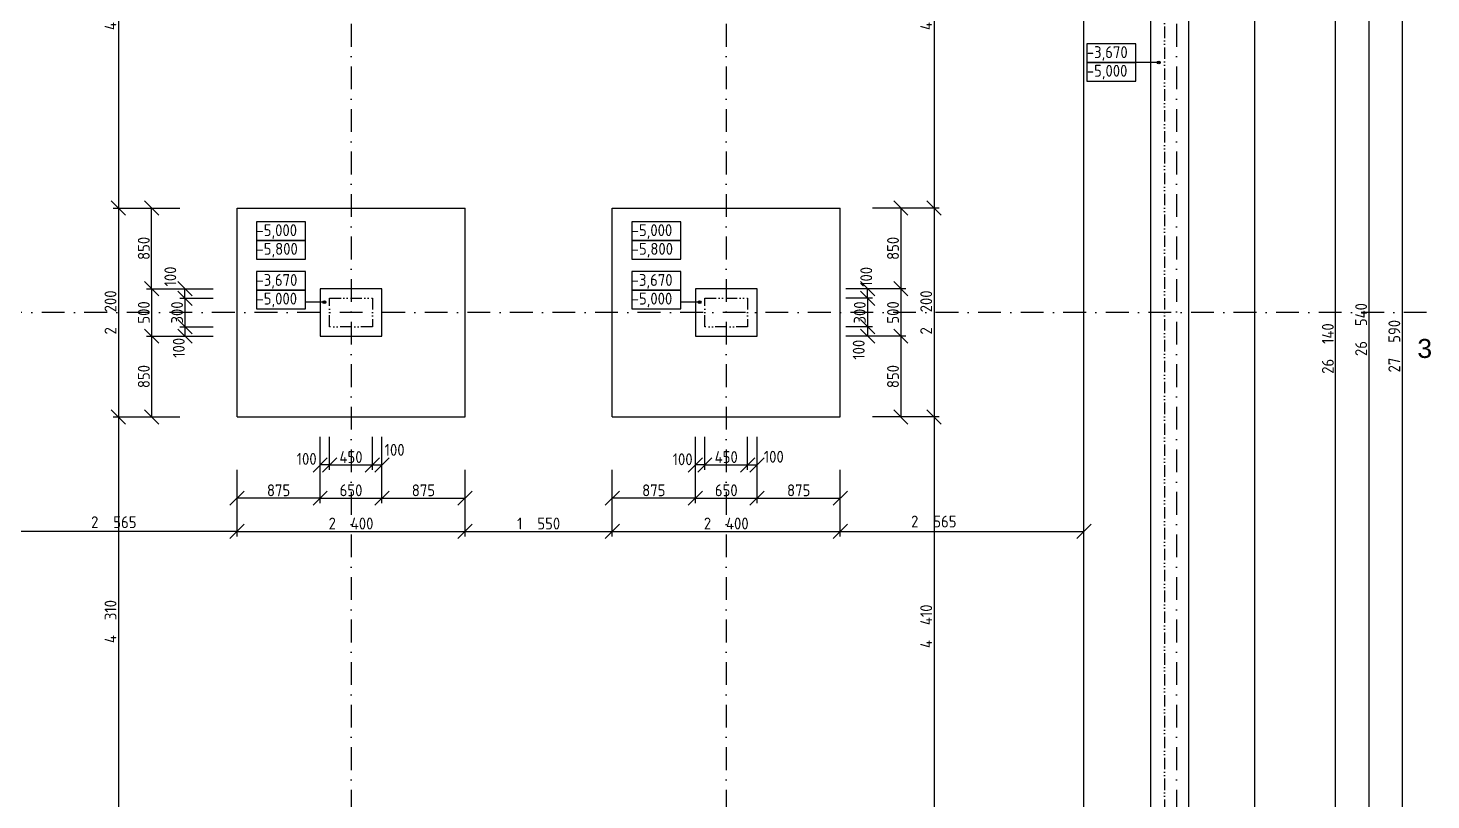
# Model space of a CAD drawing. Extents: x 4511820 to 5180432, y -1526536 to -944957.
# Drawn here: x 5028706 to 5043474, y -1490952 to -1482823 of the extents above; entities that cross this region are included whole.
import ezdxf

# ---------------------------------------------------------------- set-up
doc = ezdxf.new("R2010")
doc.units = 0
doc.header["$MEASUREMENT"] = 0
doc.linetypes.add('ACAD_ISO12W100', pattern=[22, 12, -3, 0.5, -3, 0.5, -3])
doc.linetypes.add('BODKOCIARKOVANA_3', pattern=[5.6, 3, -1.3, 0, -1.3])
doc.layers.get('0').update_dxf_attribs({"linetype": 'CONTINUOUS'})
doc.layers.get('Defpoints').update_dxf_attribs({"color": 61, "linetype": 'CONTINUOUS'})
for name, color, linetype in [('KÓTY', 4, 'CONTINUOUS'), ('MÚRY', 1, 'CONTINUOUS'), ('osi', 253, 'CONTINUOUS'), ('TENKÁ', 7, 'CONTINUOUS')]:
    doc.layers.add(name, color=color, linetype=linetype)
doc.styles.add('styl1', font='arial.ttf')
doc.styles.add('STYLE1', font='isocp.shx')
doc.dimstyles.new('STANDARD-50', dxfattribs={"dimtxt": 125, "dimasz": 150, "dimexe": 10, "dimexo": 200, "dimgap": 20, "dimtad": 1, "dimdsep": 46, "dimlunit": 6, "dimtxsty": 'STYLE1', "dimblk1": 'OBLIQUE', "dimblk2": 'OBLIQUE', "dimsah": 1, "dimcen": 2.5, "dimse1": 1, "dimse2": 1, "dimadec": 0, "dimazin": 0, "dimtfac": 1, "dimtmove": 1, "dimatfit": 3, "dimldrblk": 'OBLIQUE', "dimfxl": 1, "dimtolj": 1, "dimtzin": 0, "dimarcsym": 0})

# ---------------------------------------------------------------- blocks, each defined once
blk = doc.blocks.new('_OBLIQUE')
at = {"color": 0, "linetype": 'ByBlock'}
blk.add_line((-0.5, -0.5), (0.5, 0.5), dxfattribs=at)
blk = doc.blocks.new('*D43153')
at = {"layer": 'Defpoints', "color": 0}
for p in [(5034856, -1486759), (5037256, -1486759), (5037256, -1488124)]:
    blk.add_point(p, dxfattribs=at)
at = {"layer": 'KÓTY', "color": 0, "lineweight": -2}
blk.add_line((5034856, -1488124), (5037256, -1488124), dxfattribs=at)
at = {"layer": 'KÓTY', "color": 0, "linetype": 'ByBlock', "lineweight": -2, "xscale": 150, "yscale": 150, "zscale": 150, "rotation": 180}
blk.add_blockref('_OBLIQUE', (5034856, -1488124), dxfattribs=at)
at = {"layer": 'KÓTY', "color": 0, "linetype": 'ByBlock', "lineweight": -2, "xscale": 150, "yscale": 150, "zscale": 150}
blk.add_blockref('_OBLIQUE', (5037256, -1488124), dxfattribs=at)
at = {"layer": 'KÓTY', "color": 0, "insert": (5036056, -1488041), "char_height": 125, "attachment_point": 5, "style": 'STYLE1'}
blk.add_mtext('\\A1;2ﾠ400', dxfattribs=at)
blk = doc.blocks.new('*D43154')
at = {"layer": 'Defpoints', "color": 0}
for p in [(5034856, -1485909), (5035731, -1485909), (5034856, -1487773.5)]:
    blk.add_point(p, dxfattribs=at)
at = {"layer": 'KÓTY', "color": 0, "lineweight": -2}
blk.add_line((5035731, -1487773.5), (5034856, -1487773.5), dxfattribs=at)
at = {"layer": 'KÓTY', "color": 0, "linetype": 'ByBlock', "lineweight": -2, "xscale": 150, "yscale": 150, "zscale": 150, "rotation": 180}
blk.add_blockref('_OBLIQUE', (5034856, -1487773.5), dxfattribs=at)
at = {"layer": 'KÓTY', "color": 0, "linetype": 'ByBlock', "lineweight": -2, "xscale": 150, "yscale": 150, "zscale": 150}
blk.add_blockref('_OBLIQUE', (5035731, -1487773.5), dxfattribs=at)
at = {"layer": 'KÓTY', "color": 0, "insert": (5035293.5, -1487691), "char_height": 125, "attachment_point": 5, "style": 'STYLE1'}
blk.add_mtext('\\A1;875', dxfattribs=at)
blk = doc.blocks.new('*D43155')
at = {"layer": 'Defpoints', "color": 0}
for p in [(5035831, -1485809), (5036281, -1485809), (5036281, -1487423.5)]:
    blk.add_point(p, dxfattribs=at)
at = {"layer": 'KÓTY', "color": 0, "lineweight": -2}
blk.add_line((5035831, -1487423.5), (5036281, -1487423.5), dxfattribs=at)
at = {"layer": 'KÓTY', "color": 0, "linetype": 'ByBlock', "lineweight": -2, "xscale": 150, "yscale": 150, "zscale": 150, "rotation": 180}
blk.add_blockref('_OBLIQUE', (5035831, -1487423.5), dxfattribs=at)
at = {"layer": 'KÓTY', "color": 0, "linetype": 'ByBlock', "lineweight": -2, "xscale": 150, "yscale": 150, "zscale": 150}
blk.add_blockref('_OBLIQUE', (5036281, -1487423.5), dxfattribs=at)
at = {"layer": 'KÓTY', "color": 0, "insert": (5036056, -1487341), "char_height": 125, "attachment_point": 5, "style": 'STYLE1'}
blk.add_mtext('\\A1;450', dxfattribs=at)
blk = doc.blocks.new('*D43156')
at = {"layer": 'Defpoints', "color": 0}
for p in [(5035731, -1485909), (5036381, -1485909), (5036381, -1487773.5)]:
    blk.add_point(p, dxfattribs=at)
at = {"layer": 'KÓTY', "color": 0, "lineweight": -2}
blk.add_line((5035731, -1487773.5), (5036381, -1487773.5), dxfattribs=at)
at = {"layer": 'KÓTY', "color": 0, "linetype": 'ByBlock', "lineweight": -2, "xscale": 150, "yscale": 150, "zscale": 150, "rotation": 180}
blk.add_blockref('_OBLIQUE', (5035731, -1487773.5), dxfattribs=at)
at = {"layer": 'KÓTY', "color": 0, "linetype": 'ByBlock', "lineweight": -2, "xscale": 150, "yscale": 150, "zscale": 150}
blk.add_blockref('_OBLIQUE', (5036381, -1487773.5), dxfattribs=at)
at = {"layer": 'KÓTY', "color": 0, "insert": (5036056, -1487691), "char_height": 125, "attachment_point": 5, "style": 'STYLE1'}
blk.add_mtext('\\A1;650', dxfattribs=at)
blk = doc.blocks.new('*D43157')
at = {"layer": 'Defpoints', "color": 0}
for p in [(5036381, -1485909), (5037256, -1485909), (5037256, -1487773.5)]:
    blk.add_point(p, dxfattribs=at)
at = {"layer": 'KÓTY', "color": 0, "lineweight": -2}
blk.add_line((5036381, -1487773.5), (5037256, -1487773.5), dxfattribs=at)
at = {"layer": 'KÓTY', "color": 0, "linetype": 'ByBlock', "lineweight": -2, "xscale": 150, "yscale": 150, "zscale": 150, "rotation": 180}
blk.add_blockref('_OBLIQUE', (5036381, -1487773.5), dxfattribs=at)
at = {"layer": 'KÓTY', "color": 0, "linetype": 'ByBlock', "lineweight": -2, "xscale": 150, "yscale": 150, "zscale": 150}
blk.add_blockref('_OBLIQUE', (5037256, -1487773.5), dxfattribs=at)
at = {"layer": 'KÓTY', "color": 0, "insert": (5036818.5, -1487691), "char_height": 125, "attachment_point": 5, "style": 'STYLE1'}
blk.add_mtext('\\A1;875', dxfattribs=at)
blk = doc.blocks.new('*D43158')
at = {"layer": 'Defpoints', "color": 0}
for p in [(5036281, -1485809), (5036381, -1485809), (5036381, -1487423.5)]:
    blk.add_point(p, dxfattribs=at)
at = {"layer": 'KÓTY', "color": 0, "lineweight": -2}
blk.add_line((5036281, -1487423.5), (5036381, -1487423.5), dxfattribs=at)
at = {"layer": 'KÓTY', "color": 0, "linetype": 'ByBlock', "lineweight": -2, "xscale": 150, "yscale": 150, "zscale": 150, "rotation": 180}
blk.add_blockref('_OBLIQUE', (5036281, -1487423.5), dxfattribs=at)
at = {"layer": 'KÓTY', "color": 0, "linetype": 'ByBlock', "lineweight": -2, "xscale": 150, "yscale": 150, "zscale": 150}
blk.add_blockref('_OBLIQUE', (5036381, -1487423.5), dxfattribs=at)
at = {"layer": 'KÓTY', "color": 0, "insert": (5036556.5, -1487337.5), "char_height": 125, "attachment_point": 5, "style": 'STYLE1'}
blk.add_mtext('\\A1;100', dxfattribs=at)
blk = doc.blocks.new('*D43159')
at = {"layer": 'Defpoints', "color": 0}
for p in [(5035731, -1485809), (5035831, -1485809), (5035731, -1487423.5)]:
    blk.add_point(p, dxfattribs=at)
at = {"layer": 'KÓTY', "color": 0, "lineweight": -2}
blk.add_line((5035831, -1487423.5), (5035731, -1487423.5), dxfattribs=at)
at = {"layer": 'KÓTY', "color": 0, "linetype": 'ByBlock', "lineweight": -2, "xscale": 150, "yscale": 150, "zscale": 150, "rotation": 180}
blk.add_blockref('_OBLIQUE', (5035731, -1487423.5), dxfattribs=at)
at = {"layer": 'KÓTY', "color": 0, "linetype": 'ByBlock', "lineweight": -2, "xscale": 150, "yscale": 150, "zscale": 150}
blk.add_blockref('_OBLIQUE', (5035831, -1487423.5), dxfattribs=at)
at = {"layer": 'KÓTY', "color": 0, "insert": (5035597, -1487364.5), "char_height": 125, "attachment_point": 5, "style": 'STYLE1'}
blk.add_mtext('\\A1;100', dxfattribs=at)
blk = doc.blocks.new('*D43160')
at = {"layer": 'Defpoints', "color": 0}
for p in [(5031881, -1485809), (5032331, -1485809), (5032331, -1487423.5)]:
    blk.add_point(p, dxfattribs=at)
at = {"layer": 'KÓTY', "color": 0, "lineweight": -2}
blk.add_line((5031881, -1487423.5), (5032331, -1487423.5), dxfattribs=at)
at = {"layer": 'KÓTY', "color": 0, "linetype": 'ByBlock', "lineweight": -2, "xscale": 150, "yscale": 150, "zscale": 150, "rotation": 180}
blk.add_blockref('_OBLIQUE', (5031881, -1487423.5), dxfattribs=at)
at = {"layer": 'KÓTY', "color": 0, "linetype": 'ByBlock', "lineweight": -2, "xscale": 150, "yscale": 150, "zscale": 150}
blk.add_blockref('_OBLIQUE', (5032331, -1487423.5), dxfattribs=at)
at = {"layer": 'KÓTY', "color": 0, "insert": (5032106, -1487341), "char_height": 125, "attachment_point": 5, "style": 'STYLE1'}
blk.add_mtext('\\A1;450', dxfattribs=at)
blk = doc.blocks.new('*D43161')
at = {"layer": 'Defpoints', "color": 0}
for p in [(5031781, -1485909), (5032431, -1485909), (5032431, -1487773.5)]:
    blk.add_point(p, dxfattribs=at)
at = {"layer": 'KÓTY', "color": 0, "lineweight": -2}
blk.add_line((5031781, -1487773.5), (5032431, -1487773.5), dxfattribs=at)
at = {"layer": 'KÓTY', "color": 0, "linetype": 'ByBlock', "lineweight": -2, "xscale": 150, "yscale": 150, "zscale": 150, "rotation": 180}
blk.add_blockref('_OBLIQUE', (5031781, -1487773.5), dxfattribs=at)
at = {"layer": 'KÓTY', "color": 0, "linetype": 'ByBlock', "lineweight": -2, "xscale": 150, "yscale": 150, "zscale": 150}
blk.add_blockref('_OBLIQUE', (5032431, -1487773.5), dxfattribs=at)
at = {"layer": 'KÓTY', "color": 0, "insert": (5032106, -1487691), "char_height": 125, "attachment_point": 5, "style": 'STYLE1'}
blk.add_mtext('\\A1;650', dxfattribs=at)
blk = doc.blocks.new('*D43162')
at = {"layer": 'Defpoints', "color": 0}
for p in [(5032331, -1485809), (5032431, -1485809), (5032431, -1487423.5)]:
    blk.add_point(p, dxfattribs=at)
at = {"layer": 'KÓTY', "color": 0, "lineweight": -2}
blk.add_line((5032331, -1487423.5), (5032431, -1487423.5), dxfattribs=at)
at = {"layer": 'KÓTY', "color": 0, "linetype": 'ByBlock', "lineweight": -2, "xscale": 150, "yscale": 150, "zscale": 150, "rotation": 180}
blk.add_blockref('_OBLIQUE', (5032331, -1487423.5), dxfattribs=at)
at = {"layer": 'KÓTY', "color": 0, "linetype": 'ByBlock', "lineweight": -2, "xscale": 150, "yscale": 150, "zscale": 150}
blk.add_blockref('_OBLIQUE', (5032431, -1487423.5), dxfattribs=at)
at = {"layer": 'KÓTY', "color": 0, "insert": (5032565, -1487265.5), "char_height": 125, "attachment_point": 5, "style": 'STYLE1'}
blk.add_mtext('\\A1;100', dxfattribs=at)
blk = doc.blocks.new('*D43163')
at = {"layer": 'Defpoints', "color": 0}
for p in [(5031781, -1485809), (5031881, -1485809), (5031781, -1487423.5)]:
    blk.add_point(p, dxfattribs=at)
at = {"layer": 'KÓTY', "color": 0, "lineweight": -2}
blk.add_line((5031881, -1487423.5), (5031781, -1487423.5), dxfattribs=at)
at = {"layer": 'KÓTY', "color": 0, "linetype": 'ByBlock', "lineweight": -2, "xscale": 150, "yscale": 150, "zscale": 150, "rotation": 180}
blk.add_blockref('_OBLIQUE', (5031781, -1487423.5), dxfattribs=at)
at = {"layer": 'KÓTY', "color": 0, "linetype": 'ByBlock', "lineweight": -2, "xscale": 150, "yscale": 150, "zscale": 150}
blk.add_blockref('_OBLIQUE', (5031881, -1487423.5), dxfattribs=at)
at = {"layer": 'KÓTY', "color": 0, "insert": (5031639, -1487360.5), "char_height": 125, "attachment_point": 5, "style": 'STYLE1'}
blk.add_mtext('\\A1;100', dxfattribs=at)
blk = doc.blocks.new('*D43164')
at = {"layer": 'Defpoints', "color": 0}
for p in [(5034856, -1486652), (5033306, -1486759), (5034856, -1488124)]:
    blk.add_point(p, dxfattribs=at)
at = {"layer": 'KÓTY', "color": 0, "lineweight": -2}
blk.add_line((5033306, -1488124), (5034856, -1488124), dxfattribs=at)
at = {"layer": 'KÓTY', "color": 0, "linetype": 'ByBlock', "lineweight": -2, "xscale": 150, "yscale": 150, "zscale": 150, "rotation": 180}
blk.add_blockref('_OBLIQUE', (5033306, -1488124), dxfattribs=at)
at = {"layer": 'KÓTY', "color": 0, "linetype": 'ByBlock', "lineweight": -2, "xscale": 150, "yscale": 150, "zscale": 150}
blk.add_blockref('_OBLIQUE', (5034856, -1488124), dxfattribs=at)
at = {"layer": 'KÓTY', "color": 0, "insert": (5034081, -1488041), "char_height": 125, "attachment_point": 5, "style": 'STYLE1'}
blk.add_mtext('\\A1;1ﾠ550', dxfattribs=at)
blk = doc.blocks.new('*D43165')
at = {"layer": 'Defpoints', "color": 0}
for p in [(5037256, -1486659), (5039821, -1486659), (5039821, -1488124)]:
    blk.add_point(p, dxfattribs=at)
at = {"layer": 'KÓTY', "color": 0, "lineweight": -2}
blk.add_line((5037256, -1488124), (5039821, -1488124), dxfattribs=at)
at = {"layer": 'KÓTY', "color": 0, "linetype": 'ByBlock', "lineweight": -2, "xscale": 150, "yscale": 150, "zscale": 150, "rotation": 180}
blk.add_blockref('_OBLIQUE', (5037256, -1488124), dxfattribs=at)
at = {"layer": 'KÓTY', "color": 0, "linetype": 'ByBlock', "lineweight": -2, "xscale": 150, "yscale": 150, "zscale": 150}
blk.add_blockref('_OBLIQUE', (5039821, -1488124), dxfattribs=at)
at = {"layer": 'KÓTY', "color": 0, "insert": (5038241, -1488020), "char_height": 125, "attachment_point": 5, "style": 'STYLE1'}
blk.add_mtext('\\A1;2ﾠ565', dxfattribs=at)
blk = doc.blocks.new('*D43166')
at = {"layer": 'Defpoints', "color": 0}
for p in [(5028341, -1486759), (5030906, -1486759), (5028341, -1488124)]:
    blk.add_point(p, dxfattribs=at)
at = {"layer": 'KÓTY', "color": 0, "lineweight": -2}
blk.add_line((5030906, -1488124), (5028341, -1488124), dxfattribs=at)
at = {"layer": 'KÓTY', "color": 0, "linetype": 'ByBlock', "lineweight": -2, "xscale": 150, "yscale": 150, "zscale": 150, "rotation": 180}
blk.add_blockref('_OBLIQUE', (5028341, -1488124), dxfattribs=at)
at = {"layer": 'KÓTY', "color": 0, "linetype": 'ByBlock', "lineweight": -2, "xscale": 150, "yscale": 150, "zscale": 150}
blk.add_blockref('_OBLIQUE', (5030906, -1488124), dxfattribs=at)
at = {"layer": 'KÓTY', "color": 0, "insert": (5029609, -1488027), "char_height": 125, "attachment_point": 5, "style": 'STYLE1'}
blk.add_mtext('\\A1;2ﾠ565', dxfattribs=at)
blk = doc.blocks.new('*D43167')
at = {"layer": 'Defpoints', "color": 0}
for p in [(5030906, -1486759), (5033306, -1486759), (5033306, -1488124)]:
    blk.add_point(p, dxfattribs=at)
at = {"layer": 'KÓTY', "color": 0, "lineweight": -2}
blk.add_line((5030906, -1488124), (5033306, -1488124), dxfattribs=at)
at = {"layer": 'KÓTY', "color": 0, "linetype": 'ByBlock', "lineweight": -2, "xscale": 150, "yscale": 150, "zscale": 150, "rotation": 180}
blk.add_blockref('_OBLIQUE', (5030906, -1488124), dxfattribs=at)
at = {"layer": 'KÓTY', "color": 0, "linetype": 'ByBlock', "lineweight": -2, "xscale": 150, "yscale": 150, "zscale": 150}
blk.add_blockref('_OBLIQUE', (5033306, -1488124), dxfattribs=at)
at = {"layer": 'KÓTY', "color": 0, "insert": (5032106, -1488041), "char_height": 125, "attachment_point": 5, "style": 'STYLE1'}
blk.add_mtext('\\A1;2ﾠ400', dxfattribs=at)
blk = doc.blocks.new('*D43168')
at = {"layer": 'Defpoints', "color": 0}
for p in [(5030906, -1485809), (5031781, -1485809), (5030906, -1487773.5)]:
    blk.add_point(p, dxfattribs=at)
at = {"layer": 'KÓTY', "color": 0, "lineweight": -2}
blk.add_line((5031781, -1487773.5), (5030906, -1487773.5), dxfattribs=at)
at = {"layer": 'KÓTY', "color": 0, "linetype": 'ByBlock', "lineweight": -2, "xscale": 150, "yscale": 150, "zscale": 150, "rotation": 180}
blk.add_blockref('_OBLIQUE', (5030906, -1487773.5), dxfattribs=at)
at = {"layer": 'KÓTY', "color": 0, "linetype": 'ByBlock', "lineweight": -2, "xscale": 150, "yscale": 150, "zscale": 150}
blk.add_blockref('_OBLIQUE', (5031781, -1487773.5), dxfattribs=at)
at = {"layer": 'KÓTY', "color": 0, "insert": (5031343.5, -1487691), "char_height": 125, "attachment_point": 5, "style": 'STYLE1'}
blk.add_mtext('\\A1;875', dxfattribs=at)
blk = doc.blocks.new('*D43169')
at = {"layer": 'Defpoints', "color": 0}
for p in [(5032431, -1485809), (5033306, -1485809), (5033306, -1487773.5)]:
    blk.add_point(p, dxfattribs=at)
at = {"layer": 'KÓTY', "color": 0, "lineweight": -2}
blk.add_line((5032431, -1487773.5), (5033306, -1487773.5), dxfattribs=at)
at = {"layer": 'KÓTY', "color": 0, "linetype": 'ByBlock', "lineweight": -2, "xscale": 150, "yscale": 150, "zscale": 150, "rotation": 180}
blk.add_blockref('_OBLIQUE', (5032431, -1487773.5), dxfattribs=at)
at = {"layer": 'KÓTY', "color": 0, "linetype": 'ByBlock', "lineweight": -2, "xscale": 150, "yscale": 150, "zscale": 150}
blk.add_blockref('_OBLIQUE', (5033306, -1487773.5), dxfattribs=at)
at = {"layer": 'KÓTY', "color": 0, "insert": (5032868.5, -1487691), "char_height": 125, "attachment_point": 5, "style": 'STYLE1'}
blk.add_mtext('\\A1;875', dxfattribs=at)
blk = doc.blocks.new('*D43420')
at = {"layer": 'Defpoints', "color": 0}
for p in [(5037256, -1484718), (5037256, -1486918), (5038244, -1486918)]:
    blk.add_point(p, dxfattribs=at)
at = {"layer": 'KÓTY', "color": 0, "lineweight": -2}
blk.add_line((5038244, -1484718), (5038244, -1486918), dxfattribs=at)
at = {"layer": 'KÓTY', "color": 0, "linetype": 'ByBlock', "lineweight": -2, "xscale": 150, "yscale": 150, "zscale": 150}
for p, rotation in [((5038244, -1484718), 90), ((5038244, -1486918), 270)]:
    blk.add_blockref('_OBLIQUE', p, dxfattribs=dict(at, rotation=rotation))
at = {"layer": 'KÓTY', "color": 0, "insert": (5038161, -1485818), "char_height": 125, "attachment_point": 5, "rotation": 90, "style": 'STYLE1'}
blk.add_mtext('\\A1;2ﾠ200', dxfattribs=at)
blk = doc.blocks.new('*D43421')
at = {"layer": 'Defpoints', "color": 0}
for p in [(5037256, -1480498), (5037256, -1484718), (5038244, -1484718)]:
    blk.add_point(p, dxfattribs=at)
at = {"layer": 'KÓTY', "color": 0, "lineweight": -2}
blk.add_line((5038244, -1480498), (5038244, -1484718), dxfattribs=at)
at = {"layer": 'KÓTY', "color": 0, "linetype": 'ByBlock', "lineweight": -2, "xscale": 150, "yscale": 150, "zscale": 150}
for p, rotation in [((5038244, -1480498), 90), ((5038244, -1484718), 270)]:
    blk.add_blockref('_OBLIQUE', p, dxfattribs=dict(at, rotation=rotation))
at = {"layer": 'KÓTY', "color": 0, "insert": (5038161, -1482608), "char_height": 125, "attachment_point": 5, "rotation": 90, "style": 'STYLE1'}
blk.add_mtext('\\A1;4ﾠ220', dxfattribs=at)
blk = doc.blocks.new('*D43422')
at = {"layer": 'Defpoints', "color": 0}
for p in [(5037256, -1486918), (5037256, -1491328), (5038244, -1491328)]:
    blk.add_point(p, dxfattribs=at)
at = {"layer": 'KÓTY', "color": 0, "lineweight": -2}
blk.add_line((5038244, -1486918), (5038244, -1491328), dxfattribs=at)
at = {"layer": 'KÓTY', "color": 0, "linetype": 'ByBlock', "lineweight": -2, "xscale": 150, "yscale": 150, "zscale": 150}
for p, rotation in [((5038244, -1486918), 90), ((5038244, -1491328), 270)]:
    blk.add_blockref('_OBLIQUE', p, dxfattribs=dict(at, rotation=rotation))
at = {"layer": 'KÓTY', "color": 0, "insert": (5038161, -1489123), "char_height": 125, "attachment_point": 5, "rotation": 90, "style": 'STYLE1'}
blk.add_mtext('\\A1;4ﾠ410', dxfattribs=at)
blk = doc.blocks.new('*D43425')
at = {"layer": 'Defpoints', "color": 0}
for p in [(5036120, -1485568), (5036120, -1486068), (5037894, -1486068)]:
    blk.add_point(p, dxfattribs=at)
at = {"layer": 'KÓTY', "color": 0, "lineweight": -2}
blk.add_line((5037894, -1485568), (5037894, -1486068), dxfattribs=at)
at = {"layer": 'KÓTY', "color": 0, "linetype": 'ByBlock', "lineweight": -2, "xscale": 150, "yscale": 150, "zscale": 150}
for p, rotation in [((5037894, -1485568), 90), ((5037894, -1486068), 270)]:
    blk.add_blockref('_OBLIQUE', p, dxfattribs=dict(at, rotation=rotation))
at = {"layer": 'KÓTY', "color": 0, "insert": (5037811.5, -1485818), "char_height": 125, "attachment_point": 5, "rotation": 90, "style": 'STYLE1'}
blk.add_mtext('\\A1;500', dxfattribs=at)
blk = doc.blocks.new('*D43426')
at = {"layer": 'Defpoints', "color": 0}
for p in [(5036020, -1485668), (5036020, -1485968), (5037544, -1485968)]:
    blk.add_point(p, dxfattribs=at)
at = {"layer": 'KÓTY', "color": 0, "lineweight": -2}
blk.add_line((5037544, -1485668), (5037544, -1485968), dxfattribs=at)
at = {"layer": 'KÓTY', "color": 0, "linetype": 'ByBlock', "lineweight": -2, "xscale": 150, "yscale": 150, "zscale": 150}
for p, rotation in [((5037544, -1485668), 90), ((5037544, -1485968), 270)]:
    blk.add_blockref('_OBLIQUE', p, dxfattribs=dict(at, rotation=rotation))
at = {"layer": 'KÓTY', "color": 0, "insert": (5037461.5, -1485818), "char_height": 125, "attachment_point": 5, "rotation": 90, "style": 'STYLE1'}
blk.add_mtext('\\A1;300', dxfattribs=at)
blk = doc.blocks.new('*D43427')
at = {"layer": 'Defpoints', "color": 0}
for p in [(5036020, -1485568), (5036020, -1485668), (5037544, -1485568)]:
    blk.add_point(p, dxfattribs=at)
at = {"layer": 'KÓTY', "color": 0, "lineweight": -2}
blk.add_line((5037544, -1485668), (5037544, -1485568), dxfattribs=at)
at = {"layer": 'KÓTY', "color": 0, "linetype": 'ByBlock', "lineweight": -2, "xscale": 150, "yscale": 150, "zscale": 150}
for p, rotation in [((5037544, -1485568), 90), ((5037544, -1485668), 270)]:
    blk.add_blockref('_OBLIQUE', p, dxfattribs=dict(at, rotation=rotation))
at = {"layer": 'KÓTY', "color": 0, "insert": (5037529.5, -1485443), "char_height": 125, "attachment_point": 5, "rotation": 90, "style": 'STYLE1'}
blk.add_mtext('\\A1;100', dxfattribs=at)
blk = doc.blocks.new('*D43428')
at = {"layer": 'Defpoints', "color": 0}
for p in [(5036020, -1485968), (5036020, -1486068), (5037544, -1486068)]:
    blk.add_point(p, dxfattribs=at)
at = {"layer": 'KÓTY', "color": 0, "lineweight": -2}
blk.add_line((5037544, -1485968), (5037544, -1486068), dxfattribs=at)
at = {"layer": 'KÓTY', "color": 0, "linetype": 'ByBlock', "lineweight": -2, "xscale": 150, "yscale": 150, "zscale": 150}
for p, rotation in [((5037544, -1485968), 90), ((5037544, -1486068), 270)]:
    blk.add_blockref('_OBLIQUE', p, dxfattribs=dict(at, rotation=rotation))
at = {"layer": 'KÓTY', "color": 0, "insert": (5037450.5, -1486210.5), "char_height": 125, "attachment_point": 5, "rotation": 90, "style": 'STYLE1'}
blk.add_mtext('\\A1;100', dxfattribs=at)
blk = doc.blocks.new('*D43429')
at = {"layer": 'Defpoints', "color": 0}
for p in [(5036995, -1484718), (5036120, -1485568), (5037894, -1485568)]:
    blk.add_point(p, dxfattribs=at)
at = {"layer": 'KÓTY', "color": 0, "lineweight": -2}
blk.add_line((5037894, -1484718), (5037894, -1485568), dxfattribs=at)
at = {"layer": 'KÓTY', "color": 0, "linetype": 'ByBlock', "lineweight": -2, "xscale": 150, "yscale": 150, "zscale": 150}
for p, rotation in [((5037894, -1484718), 90), ((5037894, -1485568), 270)]:
    blk.add_blockref('_OBLIQUE', p, dxfattribs=dict(at, rotation=rotation))
at = {"layer": 'KÓTY', "color": 0, "insert": (5037811.5, -1485143), "char_height": 125, "attachment_point": 5, "rotation": 90, "style": 'STYLE1'}
blk.add_mtext('\\A1;850', dxfattribs=at)
blk = doc.blocks.new('*D43430')
at = {"layer": 'Defpoints', "color": 0}
for p in [(5036995, -1486068), (5036120, -1486918), (5037894, -1486918)]:
    blk.add_point(p, dxfattribs=at)
at = {"layer": 'KÓTY', "color": 0, "lineweight": -2}
blk.add_line((5037894, -1486068), (5037894, -1486918), dxfattribs=at)
at = {"layer": 'KÓTY', "color": 0, "linetype": 'ByBlock', "lineweight": -2, "xscale": 150, "yscale": 150, "zscale": 150}
for p, rotation in [((5037894, -1486068), 90), ((5037894, -1486918), 270)]:
    blk.add_blockref('_OBLIQUE', p, dxfattribs=dict(at, rotation=rotation))
at = {"layer": 'KÓTY', "color": 0, "insert": (5037811.5, -1486493), "char_height": 125, "attachment_point": 5, "rotation": 90, "style": 'STYLE1'}
blk.add_mtext('\\A1;850', dxfattribs=at)
blk = doc.blocks.new('*D43437')
at = {"layer": 'Defpoints', "color": 0}
for p in [(5030906, -1480498), (5029657, -1484718), (5030906, -1484718)]:
    blk.add_point(p, dxfattribs=at)
at = {"layer": 'KÓTY', "color": 0, "lineweight": -2}
blk.add_line((5029657, -1480498), (5029657, -1484718), dxfattribs=at)
at = {"layer": 'KÓTY', "color": 0, "linetype": 'ByBlock', "lineweight": -2, "xscale": 150, "yscale": 150, "zscale": 150}
for p, rotation in [((5029657, -1480498), 90), ((5029657, -1484718), 270)]:
    blk.add_blockref('_OBLIQUE', p, dxfattribs=dict(at, rotation=rotation))
at = {"layer": 'KÓTY', "color": 0, "insert": (5029574, -1482608), "char_height": 125, "attachment_point": 5, "rotation": 90, "style": 'STYLE1'}
blk.add_mtext('\\A1;4ﾠ220', dxfattribs=at)
blk = doc.blocks.new('*D43438')
at = {"layer": 'Defpoints', "color": 0}
for p in [(5030906, -1484718), (5029657, -1486918), (5030906, -1486918)]:
    blk.add_point(p, dxfattribs=at)
at = {"layer": 'KÓTY', "color": 0, "lineweight": -2}
blk.add_line((5029657, -1484718), (5029657, -1486918), dxfattribs=at)
at = {"layer": 'KÓTY', "color": 0, "linetype": 'ByBlock', "lineweight": -2, "xscale": 150, "yscale": 150, "zscale": 150}
for p, rotation in [((5029657, -1484718), 90), ((5029657, -1486918), 270)]:
    blk.add_blockref('_OBLIQUE', p, dxfattribs=dict(at, rotation=rotation))
at = {"layer": 'KÓTY', "color": 0, "insert": (5029574, -1485818), "char_height": 125, "attachment_point": 5, "rotation": 90, "style": 'STYLE1'}
blk.add_mtext('\\A1;2ﾠ200', dxfattribs=at)
blk = doc.blocks.new('*D43439')
at = {"layer": 'Defpoints', "color": 0}
for p in [(5030906, -1486918), (5029657, -1491228), (5030806, -1491228)]:
    blk.add_point(p, dxfattribs=at)
at = {"layer": 'KÓTY', "color": 0, "lineweight": -2}
blk.add_line((5029657, -1486918), (5029657, -1491228), dxfattribs=at)
at = {"layer": 'KÓTY', "color": 0, "linetype": 'ByBlock', "lineweight": -2, "xscale": 150, "yscale": 150, "zscale": 150}
for p, rotation in [((5029657, -1486918), 90), ((5029657, -1491228), 270)]:
    blk.add_blockref('_OBLIQUE', p, dxfattribs=dict(at, rotation=rotation))
at = {"layer": 'KÓTY', "color": 0, "insert": (5029574, -1489073), "char_height": 125, "attachment_point": 5, "rotation": 90, "style": 'STYLE1'}
blk.add_mtext('\\A1;4ﾠ310', dxfattribs=at)
blk = doc.blocks.new('*D43442')
at = {"layer": 'Defpoints', "color": 0}
for p in [(5030007, -1484718), (5031781, -1484718), (5031781, -1485568)]:
    blk.add_point(p, dxfattribs=at)
at = {"layer": 'KÓTY', "color": 0, "lineweight": -2}
blk.add_line((5030007, -1485568), (5030007, -1484718), dxfattribs=at)
at = {"layer": 'KÓTY', "color": 0, "linetype": 'ByBlock', "lineweight": -2, "xscale": 150, "yscale": 150, "zscale": 150}
for p, rotation in [((5030007, -1484718), 90), ((5030007, -1485568), 270)]:
    blk.add_blockref('_OBLIQUE', p, dxfattribs=dict(at, rotation=rotation))
at = {"layer": 'KÓTY', "color": 0, "insert": (5029924.5, -1485143), "char_height": 125, "attachment_point": 5, "rotation": 90, "style": 'STYLE1'}
blk.add_mtext('\\A1;850', dxfattribs=at)
blk = doc.blocks.new('*D43443')
at = {"layer": 'Defpoints', "color": 0}
for p in [(5031781, -1485568), (5030007, -1486068), (5031781, -1486068)]:
    blk.add_point(p, dxfattribs=at)
at = {"layer": 'KÓTY', "color": 0, "lineweight": -2}
blk.add_line((5030007, -1485568), (5030007, -1486068), dxfattribs=at)
at = {"layer": 'KÓTY', "color": 0, "linetype": 'ByBlock', "lineweight": -2, "xscale": 150, "yscale": 150, "zscale": 150}
for p, rotation in [((5030007, -1485568), 90), ((5030007, -1486068), 270)]:
    blk.add_blockref('_OBLIQUE', p, dxfattribs=dict(at, rotation=rotation))
at = {"layer": 'KÓTY', "color": 0, "insert": (5029924.5, -1485818), "char_height": 125, "attachment_point": 5, "rotation": 90, "style": 'STYLE1'}
blk.add_mtext('\\A1;500', dxfattribs=at)
blk = doc.blocks.new('*D43444')
at = {"layer": 'Defpoints', "color": 0}
for p in [(5031781, -1486068), (5030007, -1486918), (5031781, -1486918)]:
    blk.add_point(p, dxfattribs=at)
at = {"layer": 'KÓTY', "color": 0, "lineweight": -2}
blk.add_line((5030007, -1486068), (5030007, -1486918), dxfattribs=at)
at = {"layer": 'KÓTY', "color": 0, "linetype": 'ByBlock', "lineweight": -2, "xscale": 150, "yscale": 150, "zscale": 150}
for p, rotation in [((5030007, -1486068), 90), ((5030007, -1486918), 270)]:
    blk.add_blockref('_OBLIQUE', p, dxfattribs=dict(at, rotation=rotation))
at = {"layer": 'KÓTY', "color": 0, "insert": (5029924.5, -1486493), "char_height": 125, "attachment_point": 5, "rotation": 90, "style": 'STYLE1'}
blk.add_mtext('\\A1;850', dxfattribs=at)
blk = doc.blocks.new('*D43445')
at = {"layer": 'Defpoints', "color": 0}
for p in [(5032331, -1485668), (5030357, -1485968), (5032331, -1485968)]:
    blk.add_point(p, dxfattribs=at)
at = {"layer": 'KÓTY', "color": 0, "lineweight": -2}
blk.add_line((5030357, -1485668), (5030357, -1485968), dxfattribs=at)
at = {"layer": 'KÓTY', "color": 0, "linetype": 'ByBlock', "lineweight": -2, "xscale": 150, "yscale": 150, "zscale": 150}
for p, rotation in [((5030357, -1485668), 90), ((5030357, -1485968), 270)]:
    blk.add_blockref('_OBLIQUE', p, dxfattribs=dict(at, rotation=rotation))
at = {"layer": 'KÓTY', "color": 0, "insert": (5030274.5, -1485818), "char_height": 125, "attachment_point": 5, "rotation": 90, "style": 'STYLE1'}
blk.add_mtext('\\A1;300', dxfattribs=at)
blk = doc.blocks.new('*D43446')
at = {"layer": 'Defpoints', "color": 0}
for p in [(5030357, -1485568), (5031881, -1485568), (5031881, -1485668)]:
    blk.add_point(p, dxfattribs=at)
at = {"layer": 'KÓTY', "color": 0, "lineweight": -2}
blk.add_line((5030357, -1485668), (5030357, -1485568), dxfattribs=at)
at = {"layer": 'KÓTY', "color": 0, "linetype": 'ByBlock', "lineweight": -2, "xscale": 150, "yscale": 150, "zscale": 150}
for p, rotation in [((5030357, -1485568), 90), ((5030357, -1485668), 270)]:
    blk.add_blockref('_OBLIQUE', p, dxfattribs=dict(at, rotation=rotation))
at = {"layer": 'KÓTY', "color": 0, "insert": (5030203.5, -1485439.5), "char_height": 125, "attachment_point": 5, "rotation": 90, "style": 'STYLE1'}
blk.add_mtext('\\A1;100', dxfattribs=at)
blk = doc.blocks.new('*D43447')
at = {"layer": 'Defpoints', "color": 0}
for p in [(5031881, -1485968), (5030357, -1486068), (5031881, -1486068)]:
    blk.add_point(p, dxfattribs=at)
at = {"layer": 'KÓTY', "color": 0, "lineweight": -2}
blk.add_line((5030357, -1485968), (5030357, -1486068), dxfattribs=at)
at = {"layer": 'KÓTY', "color": 0, "linetype": 'ByBlock', "lineweight": -2, "xscale": 150, "yscale": 150, "zscale": 150}
for p, rotation in [((5030357, -1485968), 90), ((5030357, -1486068), 270)]:
    blk.add_blockref('_OBLIQUE', p, dxfattribs=dict(at, rotation=rotation))
at = {"layer": 'KÓTY', "color": 0, "insert": (5030293, -1486190.5), "char_height": 125, "attachment_point": 5, "rotation": 90, "style": 'STYLE1'}
blk.add_mtext('\\A1;100', dxfattribs=at)
blk = doc.blocks.new('*D43485')
at = {"layer": 'Defpoints', "color": 0}
for p in [(5041621, -1472378), (5041621, -1499968), (5043171, -1499968)]:
    blk.add_point(p, dxfattribs=at)
at = {"layer": 'KÓTY', "color": 0, "lineweight": -2}
blk.add_line((5043171, -1472378), (5043171, -1499968), dxfattribs=at)
at = {"layer": 'KÓTY', "color": 0, "linetype": 'ByBlock', "lineweight": -2, "xscale": 150, "yscale": 150, "zscale": 150}
for p, rotation in [((5043171, -1472378), 90), ((5043171, -1499968), 270)]:
    blk.add_blockref('_OBLIQUE', p, dxfattribs=dict(at, rotation=rotation))
at = {"layer": 'KÓTY', "color": 0, "insert": (5043089, -1486173), "char_height": 125, "attachment_point": 5, "rotation": 90, "style": 'STYLE1'}
blk.add_mtext('\\A1;27ﾠ590', dxfattribs=at)
blk = doc.blocks.new('*D43487')
at = {"layer": 'Defpoints', "color": 0}
for p in [(5040921, -1472728), (5040921, -1499268), (5042821, -1499268)]:
    blk.add_point(p, dxfattribs=at)
at = {"layer": 'KÓTY', "color": 0, "lineweight": -2}
blk.add_line((5042821, -1472728), (5042821, -1499268), dxfattribs=at)
at = {"layer": 'KÓTY', "color": 0, "linetype": 'ByBlock', "lineweight": -2, "xscale": 150, "yscale": 150, "zscale": 150}
for p, rotation in [((5042821, -1472728), 90), ((5042821, -1499268), 270)]:
    blk.add_blockref('_OBLIQUE', p, dxfattribs=dict(at, rotation=rotation))
at = {"layer": 'KÓTY', "color": 0, "insert": (5042739, -1485998), "char_height": 125, "attachment_point": 5, "rotation": 90, "style": 'STYLE1'}
blk.add_mtext('\\A1;26ﾠ540', dxfattribs=at)
blk = doc.blocks.new('*D43551')
at = {"layer": 'Defpoints', "color": 0}
for p in [(5040921, -1473128), (5042471, -1473128), (5040921, -1499268)]:
    blk.add_point(p, dxfattribs=at)
at = {"layer": 'KÓTY', "color": 0, "lineweight": -2}
blk.add_line((5042471, -1499268), (5042471, -1473128), dxfattribs=at)
at = {"layer": 'KÓTY', "color": 0, "linetype": 'ByBlock', "lineweight": -2, "xscale": 150, "yscale": 150, "zscale": 150}
for p, rotation in [((5042471, -1473128), 90), ((5042471, -1499268), 270)]:
    blk.add_blockref('_OBLIQUE', p, dxfattribs=dict(at, rotation=rotation))
at = {"layer": 'KÓTY', "color": 0, "insert": (5042389, -1486198), "char_height": 125, "attachment_point": 5, "rotation": 90, "style": 'STYLE1'}
blk.add_mtext('\\A1;26ﾠ140', dxfattribs=at)

msp = doc.modelspace()

# ---------------------------------------------------------------- hatches: boundary and pattern name
at = {"layer": 'KÓTY', "ltscale": 0.25}
for points in [[(5040608.5, -1483199.75, 1), (5040608.5, -1483169.75, 1)], [(5031810.5, -1485709, 1), (5031840.5, -1485709, 1)], [(5035760.5, -1485709, 1), (5035790.5, -1485709, 1)]]:
    msp.add_hatch(color=256, dxfattribs=at).paths.add_polyline_path(points)

# ---------------------------------------------------------------- linework, layer by layer
at = {"layer": 'KÓTY'}
for p, q in [((5040623.5, -1483184.75), (5040367.316, -1483184.75)), ((5029603.597, -1484718), (5029953.597, -1484718)), ((5029953.597, -1484718), (5030303.597, -1484718)), ((5037947.403, -1484718), (5037597.403, -1484718)), ((5038297.403, -1484718), (5037947.403, -1484718)), ((5029953.597, -1485568), (5030303.597, -1485568)), ((5030303.597, -1485568), (5030653.597, -1485568)), ((5030303.597, -1485668), (5030653.597, -1485668)), ((5037597.403, -1485568), (5037315, -1485568)), ((5037597.403, -1485668), (5037315, -1485668)), ((5037947.403, -1485568), (5037597.403, -1485568)), ((5031825.5, -1485709), (5031626.316, -1485709)), ((5035775.5, -1485709), (5035576.316, -1485709)), ((5030303.597, -1485968), (5030653.597, -1485968)), ((5037597.403, -1485968), (5037315, -1485968)), ((5029953.597, -1486068), (5030303.597, -1486068)), ((5030303.597, -1486068), (5030653.597, -1486068)), ((5037597.403, -1486068), (5037315, -1486068)), ((5037947.403, -1486068), (5037597.403, -1486068)), ((5029603.597, -1486918), (5029953.597, -1486918)), ((5029953.597, -1486918), (5030303.597, -1486918)), ((5037947.403, -1486918), (5037597.403, -1486918)), ((5038297.403, -1486918), (5037947.403, -1486918)), ((5031781, -1487476.903), (5031781, -1487126.903)), ((5031881, -1487476.903), (5031881, -1487126.903)), ((5032331, -1487476.903), (5032331, -1487126.903)), ((5032431, -1487476.903), (5032431, -1487126.903)), ((5032431, -1487476.903), (5032431, -1487126.903)), ((5035731, -1487476.903), (5035731, -1487126.903)), ((5035831, -1487476.903), (5035831, -1487126.903)), ((5036281, -1487476.903), (5036281, -1487126.903)), ((5036381, -1487476.903), (5036381, -1487126.903)), ((5036381, -1487476.903), (5036381, -1487126.903)), ((5030906, -1487826.903), (5030906, -1487476.903)), ((5031781, -1487826.903), (5031781, -1487476.903)), ((5032431, -1487826.903), (5032431, -1487476.903)), ((5033306, -1487826.903), (5033306, -1487476.903)), ((5034856, -1487826.903), (5034856, -1487476.903)), ((5035731, -1487826.903), (5035731, -1487476.903)), ((5036381, -1487826.903), (5036381, -1487476.903)), ((5037256, -1487826.903), (5037256, -1487476.903)), ((5030906, -1488176.903), (5030906, -1487826.903)), ((5033306, -1488176.903), (5033306, -1487826.903)), ((5034856, -1488176.903), (5034856, -1487826.903)), ((5037256, -1488176.903), (5037256, -1487826.903))]:
    msp.add_line(p, q, dxfattribs=at)
at = {"layer": 'KÓTY', "ltscale": 0.25}
for centre in [(5040608.5, -1483184.75), (5031825.5, -1485709), (5035775.5, -1485709)]:
    msp.add_circle(centre, 15, dxfattribs=at)
at = {"layer": 'MÚRY', "linetype": 'Continuous', "lineweight": 30}
for p, q in [((5041621, -1499968), (5041621, -1472378)), ((5039821, -1498668), (5039821, -1473578)), ((5030906, -1486918), (5030906, -1484718)), ((5030906, -1484718), (5033306, -1484718)), ((5033306, -1486918), (5033306, -1484718)), ((5034856, -1486918), (5034856, -1484718)), ((5034856, -1484718), (5037256, -1484718)), ((5037256, -1486918), (5037256, -1484718)), ((5030906, -1486918), (5033306, -1486918)), ((5034856, -1486918), (5037256, -1486918))]:
    msp.add_line(p, q, dxfattribs=at)
at = {"layer": 'osi', "linetype": 'BODKOCIARKOVANA_3', "ltscale": 80}
for p, q in [((5032106, -1463510.809), (5032106, -1502135.094)), ((5036056, -1463510.809), (5036056, -1502135.094)), ((5040796, -1463510.809), (5040796, -1502135.094)), ((5043429.122, -1485818), (4978440.258, -1485818))]:
    msp.add_line(p, q, dxfattribs=at)
at = {"layer": 'TENKÁ'}
for p, q in [((5040921, -1472728), (5040921, -1499268)), ((5040521, -1473178), (5040521, -1498868))]:
    msp.add_line(p, q, dxfattribs=at)
at = {"layer": 'TENKÁ', "color": 40, "linetype": 'ACAD_ISO12W100', "ltscale": 10}
msp.add_line((5040671, -1473128), (5040671, -1499018), dxfattribs=at)
at = {"layer": 'TENKÁ', "linetype": 'Continuous', "lineweight": 25}
for p, q in [((5032431, -1485568), (5031781, -1485568)), ((5031781, -1485568), (5031781, -1486068)), ((5032431, -1486068), (5032431, -1485568)), ((5036381, -1485568), (5035731, -1485568)), ((5035731, -1485568), (5035731, -1486068)), ((5036381, -1486068), (5036381, -1485568)), ((5031781, -1486068), (5032431, -1486068)), ((5035731, -1486068), (5036381, -1486068))]:
    msp.add_line(p, q, dxfattribs=at)
at = {"layer": 'TENKÁ', "ltscale": 0.25}
for points in [[(5040367.316, -1483184.75), (5040367.316, -1482988.5), (5039852.684, -1482988.5), (5039852.684, -1483184.75)], [(5040367.316, -1483381), (5040367.316, -1483184.75), (5039852.684, -1483184.75), (5039852.684, -1483381)], [(5031626.316, -1485060.25), (5031626.316, -1484864), (5031111.684, -1484864), (5031111.684, -1485060.25)], [(5035576.316, -1485060.25), (5035576.316, -1484864), (5035061.684, -1484864), (5035061.684, -1485060.25)], [(5031626.316, -1485256.5), (5031626.316, -1485060.25), (5031111.684, -1485060.25), (5031111.684, -1485256.5)], [(5035576.316, -1485256.5), (5035576.316, -1485060.25), (5035061.684, -1485060.25), (5035061.684, -1485256.5)], [(5031626.316, -1485584.5), (5031626.316, -1485388.25), (5031111.684, -1485388.25), (5031111.684, -1485584.5)], [(5035576.316, -1485584.5), (5035576.316, -1485388.25), (5035061.684, -1485388.25), (5035061.684, -1485584.5)], [(5031626.316, -1485780.75), (5031626.316, -1485584.5), (5031111.684, -1485584.5), (5031111.684, -1485780.75)], [(5035576.316, -1485780.75), (5035576.316, -1485584.5), (5035061.684, -1485584.5), (5035061.684, -1485780.75)]]:
    msp.add_lwpolyline(points, close=True, dxfattribs=at)
at = {"layer": 'TENKÁ', "color": 40, "linetype": 'ACAD_ISO12W100', "ltscale": 10}
for points in [[(5031881, -1485668), (5032331, -1485668), (5032331, -1485968), (5031881, -1485968)], [(5035831, -1485668), (5036281, -1485668), (5036281, -1485968), (5035831, -1485968)]]:
    msp.add_lwpolyline(points, close=True, dxfattribs=at)

# ---------------------------------------------------------------- texts
at = {"layer": 'TENKÁ', "ltscale": 0.25}
for s, height, style, p in [('-3,670', 125, 'STYLE1', (5039851.573, -1483138.701)), ('-5,000', 125, 'STYLE1', (5039851.573, -1483334.951)), ('-5,000', 125, 'STYLE1', (5031110.573, -1485014.201)), ('-5,000', 125, 'STYLE1', (5035060.573, -1485014.201)), ('-5,800', 125, 'STYLE1', (5031110.573, -1485210.451)), ('-5,800', 125, 'STYLE1', (5035060.573, -1485210.451)), ('-3,670', 125, 'STYLE1', (5031110.573, -1485538.451)), ('-3,670', 125, 'STYLE1', (5035060.573, -1485538.451)), ('-5,000', 125, 'STYLE1', (5031110.573, -1485734.701)), ('-5,000', 125, 'STYLE1', (5035060.573, -1485734.701)), ('3', 200, 'styl1', (5043331.357, -1486297.078))]:
    msp.add_text(s, height=height, dxfattribs=dict(at, style=style)).set_placement(p)

# ---------------------------------------------------------------- dimensions: what is measured, and where the dimension line sits
at = {"layer": 'KÓTY'}
for base, p1, p2, picture, middle in [((5043171.5, -1499968), (5041621, -1472378), (5041621, -1499968), '*D43485', (5043088.957, -1486173)), ((5042821.5, -1499268), (5040921, -1472728), (5040921, -1499268), '*D43487', (5042738.957, -1485998)), ((5042471.5, -1473128), (5040921, -1499268), (5040921, -1473128), '*D43551', (5042388.957, -1486198)), ((5029657, -1484718), (5030906, -1480498), (5030906, -1484718), '*D43437', (5029574.457, -1482608)), ((5038244, -1484718), (5037256, -1480498), (5037256, -1484718), '*D43421', (5038161.457, -1482608)), ((5029657, -1486918), (5030906, -1484718), (5030906, -1486918), '*D43438', (5029574.457, -1485818)), ((5030007, -1484718), (5031781, -1485568), (5031781, -1484718), '*D43442', (5029924.5, -1485143)), ((5037894, -1485568), (5036995, -1484718), (5036120, -1485568), '*D43429', (5037811.5, -1485143)), ((5038244, -1486918), (5037256, -1484718), (5037256, -1486918), '*D43420', (5038161.457, -1485818)), ((5030007, -1486068), (5031781, -1485568), (5031781, -1486068), '*D43443', (5029924.5, -1485818)), ((5037894, -1486068), (5036120, -1485568), (5036120, -1486068), '*D43425', (5037811.5, -1485818)), ((5030357, -1485968), (5032331, -1485668), (5032331, -1485968), '*D43445', (5030274.5, -1485818)), ((5037544, -1485968), (5036020, -1485668), (5036020, -1485968), '*D43426', (5037461.5, -1485818)), ((5030007, -1486918), (5031781, -1486068), (5031781, -1486918), '*D43444', (5029924.5, -1486493)), ((5037894, -1486918), (5036995, -1486068), (5036120, -1486918), '*D43430', (5037811.5, -1486493)), ((5029657, -1491228), (5030906, -1486918), (5030806, -1491228), '*D43439', (5029574.457, -1489073)), ((5038244, -1491328), (5037256, -1486918), (5037256, -1491328), '*D43422', (5038161.457, -1489123))]:
    dim = msp.add_linear_dim(base=base, p1=p1, p2=p2, angle=90, dimstyle='STANDARD-50', override={"dimtxsty": 'STYLE1', "dimldrblk": 'OBLIQUE'}, dxfattribs=at)
    dim.commit()
    dim.dimension.update_dxf_attribs({"geometry": picture, "text_midpoint": middle})
for base, p1, p2, picture, middle in [((5030357, -1485568), (5031881, -1485668), (5031881, -1485568), '*D43446', (5030286, -1485439.5)), ((5037544, -1485568), (5036020, -1485668), (5036020, -1485568), '*D43427', (5037612, -1485443)), ((5030357, -1486068), (5031881, -1485968), (5031881, -1486068), '*D43447', (5030375.5, -1486190.5)), ((5037544, -1486068), (5036020, -1485968), (5036020, -1486068), '*D43428', (5037533, -1486210.5))]:
    dim = msp.add_linear_dim(base=base, p1=p1, p2=p2, angle=90, dimstyle='STANDARD-50', override={"dimtxsty": 'STYLE1', "dimldrblk": 'OBLIQUE'}, dxfattribs=at)
    dim.commit()
    dim.dimension.update_dxf_attribs({"geometry": picture, "text_midpoint": middle, "dimtype": 160})
for base, p1, p2, picture, middle in [((5030906, -1487773.5), (5031781, -1485809), (5030906, -1485809), '*D43168', (5031343.5, -1487691)), ((5032331, -1487423.5), (5031881, -1485809), (5032331, -1485809), '*D43160', (5032106, -1487341)), ((5033306, -1487773.5), (5032431, -1485809), (5033306, -1485809), '*D43169', (5032868.5, -1487691)), ((5036281, -1487423.5), (5035831, -1485809), (5036281, -1485809), '*D43155', (5036056, -1487341)), ((5032431, -1487773.5), (5031781, -1485909), (5032431, -1485909), '*D43161', (5032106, -1487691)), ((5034856, -1487773.5), (5035731, -1485909), (5034856, -1485909), '*D43154', (5035293.5, -1487691)), ((5036381, -1487773.5), (5035731, -1485909), (5036381, -1485909), '*D43156', (5036056, -1487691)), ((5037256, -1487773.5), (5036381, -1485909), (5037256, -1485909), '*D43157', (5036818.5, -1487691)), ((5034856, -1488123.5), (5033306, -1486759), (5034856, -1486652.103), '*D43164', (5034081, -1488040.957)), ((5033306, -1488123.5), (5030906, -1486759), (5033306, -1486759), '*D43167', (5032106, -1488040.957)), ((5037256, -1488123.5), (5034856, -1486759), (5037256, -1486759), '*D43153', (5036056, -1488040.957))]:
    dim = msp.add_linear_dim(base=base, p1=p1, p2=p2, dimstyle='STANDARD-50', override={"dimtxsty": 'STYLE1', "dimldrblk": 'OBLIQUE'}, dxfattribs=at)
    dim.commit()
    dim.dimension.update_dxf_attribs({"geometry": picture, "text_midpoint": middle})
for base, p1, p2, picture, middle in [((5031781, -1487423.5), (5031881, -1485809), (5031781, -1485809), '*D43163', (5031639, -1487443)), ((5032431, -1487423.5), (5032331, -1485809), (5032431, -1485809), '*D43162', (5032565, -1487348)), ((5035731, -1487423.5), (5035831, -1485809), (5035731, -1485809), '*D43159', (5035597, -1487447)), ((5036381, -1487423.5), (5036281, -1485809), (5036381, -1485809), '*D43158', (5036556.5, -1487420)), ((5039821, -1488123.5), (5037256, -1486659), (5039821, -1486659), '*D43165', (5038240.5, -1488103)), ((5028341, -1488123.5), (5030906, -1486759), (5028341, -1486759), '*D43166', (5029608.5, -1488110))]:
    dim = msp.add_linear_dim(base=base, p1=p1, p2=p2, dimstyle='STANDARD-50', override={"dimtxsty": 'STYLE1', "dimldrblk": 'OBLIQUE'}, dxfattribs=at)
    dim.commit()
    dim.dimension.update_dxf_attribs({"geometry": picture, "text_midpoint": middle, "dimtype": 160})

doc.saveas('drawing.dxf')
